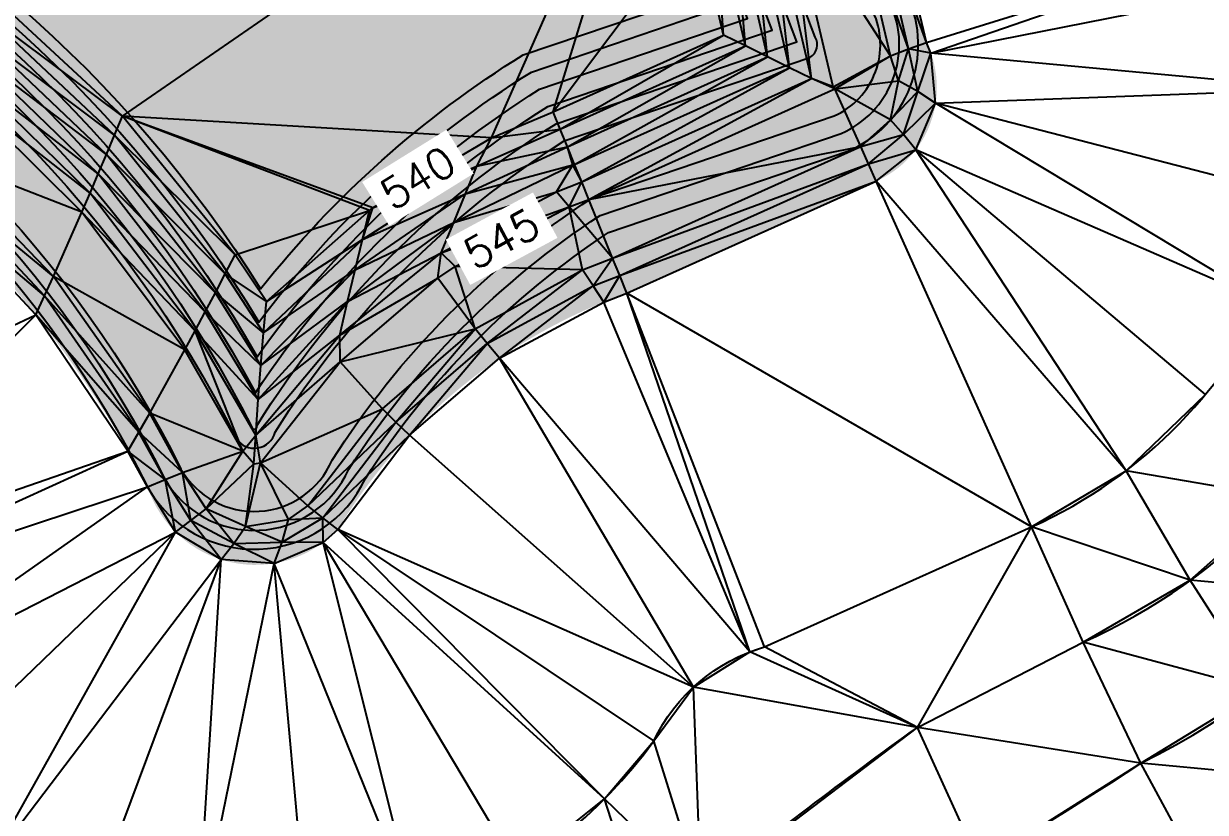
# Model space of a CAD drawing. Header units: inches. Extents: x 2461366 to 2469791, y 7062737 to 7065282.
# Drawn here: x 2467123.5 to 2467310.7, y 7064104 to 7064228.8 of the extents above; entities that cross this region are included whole.
import ezdxf

# ---------------------------------------------------------------- set-up
doc = ezdxf.new("R2010")
doc.units = ezdxf.units.IN
doc.header["$LTSCALE"] = 60
doc.header["$MEASUREMENT"] = 0
doc.linetypes.add('DASHED2', pattern=[0.375, 0.25, -0.125])
for name, color, linetype in [('CONT MJR LABEL', 4, 'Continuous'), ('CONTOURS', 35, 'Continuous'), ('POND HATCH', 9, 'Continuous'), ('Proposed Ground-C-TINN', 7, 'Continuous')]:
    doc.layers.add(name, color=color, linetype=linetype)
doc.styles.add('L80', font='simplex', dxfattribs={"height": 4.8})

msp = doc.modelspace()

# ---------------------------------------------------------------- hatches: boundary and pattern name
at = {"layer": 'POND HATCH'}
h = msp.add_hatch(color=256, dxfattribs=at)
edge = h.paths.add_edge_path()
edge.add_arc((2466951.704652096, 7064352.348083899), 108.8941513910334, 233.910939178237, 275.8981575945486)
edge.add_arc((2466992.734474932, 7064077.055998341), 169.6197691502289, 27.54362006692719, 100.13230038609493, ccw=False)
edge.add_arc((2467160.221110899, 7064161.137796279), 17.99999999930345, 198.2789469766217, 316.5411416054311)
edge.add_arc((2467248.704817484, 7064103.136764457), 88.14234450404052, 109.66796960693549, 148.8304593426058, ccw=False)
edge.add_line((2467219.03884643, 7064186.136782867), (2467258.552265754, 7064203.8748076))
edge.add_arc((2467251.90139456, 7064218.690361548), 16.239911527876, 294.1758558480993, 386.0939933818685)
edge.add_line((2467266.486031863, 7064225.833405799), (2467260.307804543, 7064252.164401535))
edge.add_arc((2467435.111130039, 7064293.179739211), 179.5507185430787, 173.6431330329065, 193.2048427520202, ccw=False)
edge.add_line((2467256.664369597, 7064313.05973461), (2467262.319585933, 7064388.504931359))
edge.add_arc((2467182.248844631, 7064394.506868972), 80.29537264220713, 355.7132432078586, 406.8752566873512)
edge.add_line((2467237.137880705, 7064453.111822573), (2467210.795611493, 7064478.150497491))
edge.add_arc((2467136.053347458, 7064399.516909761), 108.4880046465747, 46.45334876126778, 108.4108007307186)
edge.add_line((2467101.78980852, 7064502.452117789), (2467083.313007958, 7064495.553893625))
edge.add_arc((2467016.69916772, 7064673.978167983), 190.4537355672196, 271.65977542954374, 290.47287452024227, ccw=False)
edge.add_arc((2467015.03261116, 7064451.781649478), 32.62327969920508, 77.28046827356982, 154.347860406748)
edge.add_arc((2467111.931785121, 7064394.370188531), 145.1572569557019, 150.4748591730118, 155.1278495528672)
edge.add_arc((2467048.454246696, 7064421.337013129), 76.25793560071777, 153.4500776015471, 169.2835328273531)
edge.add_arc((2466785.231437834, 7064485.078412886), 194.7081844766735, 305.51738210872304, 345.25358194984824, ccw=False)
edge.add_line((2466898.347140336, 7064326.597767538), (2466887.561414507, 7064264.350463029))

# ---------------------------------------------------------------- linework, layer by layer
at = {"layer": 'CONTOURS'}
for points, elevation in [([(2467309.491144424, 7064095.072614715, 0.3598896584265924), (2467378.330067172, 7064277.733455062, -0.0874752377178473), (2467380.336714537, 7064316.832546004), (2467384.889152545, 7064378.928723253, 0.2481924683657004), (2467310.661267815, 7064526.734850442, 0.2246932973420648), (2467077.094224251, 7064574.554033802), (2467056.031424203, 7064568.627248466, -0.07045670425945198), (2467025.232628555, 7064561.848677264, -0.002299927826522199), (2467001.893551339, 7064562.377808771, 6.333920757019537), (2467001.948641813, 7064562.358293799, 0.2165961043057936), (2466882.03176148, 7064521.35838188, 0.1297625290739781), (2466862.055812396, 7064473.697971137, 0.1781267309766766), (2466875.897762748, 7064412.633030728, -0.176413985019233), (2466885.226973597, 7064380.903028921), (2466880.625437968, 7064321.935502558)], 552), ([(2466875.252238096, 7064272.917773321, 0.1306503217938973), (2466870.613377485, 7064253.228056394, 0.00573206920734131), (2466870.714182982, 7064249.630410987, 0.2222584955463413), (2466890.1573513, 7064211.997110064), (2466915.929565588, 7064192.138811378, 0.1703609493308923), (2466976.009930294, 7064182.715049881, -0.03860661040240859), (2466992.231723652, 7064184.228940547, -0.329974862210863), (2467068.110730982, 7064130.729270106, 0.2210523792262465), (2467140.614169279, 7064055.958395462, 0.2009197958417416), (2467223.779451312, 7064067.118850117, 0.0257907371980534), (2467300.442407611, 7064111.728230053, 0.4072711613602569), (2467357.663764415, 7064275.007717343, -0.09133254410504255), (2467356.295370388, 7064304.394337274), (2467362.039829661, 7064381.030107572, 0.2586501343522296), (2467304.635515926, 7064519.183391529, 0.2329120788418905), (2467077.832707893, 7064570.362129084), (2467058.130007569, 7064563.006221171, -0.07106286248083564), (2467025.402955869, 7064555.844635311, -0.002327327429973171), (2467001.729966924, 7064556.380039173), (2467001.430294609, 7064556.380726052)], 551), ([(2467230.793183378, 7064091.419606763, -0.01335187577568887), (2467265.078668129, 7064117.419136515), (2467291.315356528, 7064130.891385627, 0.3887172402461734), (2467342.819146396, 7064250.251143732), (2467338.192572441, 7064270.439054182, -0.08920777218647966), (2467336.351321643, 7064305.889302031), (2467341.174018219, 7064370.22800642), (2467342.095780916, 7064382.525072329, 0.2265488585051348), (2467292.034583152, 7064511.304549205), (2467292.034583152, 7064511.304549205, 0.2637905888046614), (2467079.686547972, 7064564.649728065), (2467060.228590935, 7064557.385193875, -0.07162399217020726), (2467025.566630696, 7064549.840742534, -0.00235394560958338), (2467001.566382509, 7064550.382269576, 0.2819781512627413), (2466908.201390141, 7064490.225922047, 0.002198408772872625), (2466907.648771988, 7064489.139577956), (2466907.92388695, 7064489.683357442, 0.1593025380436187), (2466894.658090457, 7064404.577286839, -0.08994173118272869), (2466895.886132791, 7064387.971273609), (2466888.890780634, 7064324.158672905)], 550), ([(2466882.890526614, 7064266.944093606, 0.4165335756129925), (2466974.302692602, 7064201.776245907, -0.02972984815067814), (2466991.814382768, 7064203.224370722, -0.3299565058540575), (2467086.156929405, 7064136.673597547, 0.6110788311030375), (2467223.317892638, 7064115.281541154, -0.2136537189737148), (2467240.85636133, 7064130.16255381), (2467283.124583835, 7064149.13724112, 0.3887172402461734), (2467323.925165636, 7064243.692371663), (2467318.721380466, 7064265.870391021, -0.0876144689294229), (2467316.407272897, 7064307.384266788), (2467322.15173217, 7064384.020037086, 0.2265488585051348), (2467278.336653298, 7064496.73174173), (2467252.132309099, 7064521.639317099, 0.2790398883712965), (2467081.704671542, 7064558.998661494), (2467062.3271743, 7064551.76416658, -0.0726856984687924), (2467025.444311913, 7064543.817883807, 0.3120917350455665), (2466932.595393827, 7064494.009331638, 0.01725092145264072), (2466926.152762842, 7064481.408427039, 0.144369062035239), (2466913.127312949, 7064405.443925344, -0.1342206809358171), (2466912.119661382, 7064382.073448137), (2466893.36907107, 7064325.818370086)], 549), ([(2466976.308675404, 7064435.186127807, -0.3326153043639395), (2466898.347136475, 7064326.597745254), (2466889.295841388, 7064323.241443882, -0.1324311432814556), (2466863.375632139, 7064320.856273721), (2466844.865680892, 7064324.06353336), (2466838.0365518, 7064284.650807044), (2466856.625690617, 7064281.429826394, -0.1316524974360627), (2466880.114982292, 7064270.561240599), (2466887.561414507, 7064264.350463029, 0.2492179343029035), (2466966.755773976, 7064249.0295897, -0.3214710946961613), (2467143.129376709, 7064155.492211956, 0.6112693854609319), (2467177.65117653, 7064156.838292312, -0.1049048183577155), (2467216.164213092, 7064195.737834917), (2467254.042338538, 7064208.605021616, 0.4198534701267725), (2467263.587083677, 7064233.021533686), (2467257.042573431, 7064250.334697463, -0.1109757671065007), (2467242.448445762, 7064323.251849035), (2467246.723428643, 7064370.690896641, 0.170767567799263), (2467234.150973113, 7064451.318571669)], 548), ([(2466979.309009704, 7064435.197825799, -0.3323217054218792), (2466899.321444363, 7064323.759419003), (2466890.338869261, 7064320.428599617, -0.1324311432821229), (2466862.863447458, 7064317.900319248), (2466844.353496211, 7064321.107578887), (2466838.548736481, 7064287.606761518), (2466857.1378753, 7064284.385780867, -0.1316524974382816), (2466882.036524474, 7064272.865079925), (2466889.464845223, 7064266.669408421, 0.2499176887045681), (2466966.107705346, 7064251.969070081, -0.3217363437012026), (2467145.780191255, 7064156.899182242, 0.6138342041960908), (2467175.011319476, 7064158.279311293, -0.106030039322984), (2467214.838813462, 7064198.455966207), (2467252.96506874, 7064211.407442527, 0.4194491945024355), (2467260.814662038, 7064231.871400739), (2467254.266572346, 7064249.194033753, -0.1109960747706476), (2467239.451655003, 7064323.422361257), (2467243.748239827, 7064371.101123408, 0.1702906198628067), (2467231.679074551, 7064449.579558191)], 547), ([(2466982.309361324, 7064435.207625999, -0.3320364066203495), (2466900.296646597, 7064320.921424383), (2466891.381897134, 7064317.615755353, -0.1324311432831201), (2466862.351262776, 7064314.944364773), (2466849.753220477, 7064317.127255049), (2466844.972830111, 7064289.538346627), (2466857.650059983, 7064287.341735341, -0.1316524974364367), (2466883.958066656, 7064275.168919252), (2466891.3679453, 7064268.988629586, 0.2506497684007845), (2466965.453129682, 7064254.907306901, -0.3219898923117219), (2467148.427233082, 7064158.31364774, 0.6171859771132797), (2467172.359369075, 7064159.700774353, -0.1071563052311833), (2467213.517463602, 7064201.175473202), (2467251.876158354, 7064214.205909134, 0.4189054663864102), (2467258.045738964, 7064230.712012518), (2467251.490309678, 7064248.054062049, -0.1110158593281792), (2467236.454941335, 7064323.593728946), (2467240.773211259, 7064371.513128427, 0.1697953710332223), (2467229.204035243, 7064447.844021217)], 546), ([(2466992.310670295, 7064435.225292302, -0.3311359959318689), (2466903.553358298, 7064311.46368111), (2466894.858656711, 7064308.239607805, -0.1324311432834842), (2466860.643980505, 7064305.091183193), (2466857.899119784, 7064305.566791199), (2466856.533293964, 7064297.684245931), (2466859.357342258, 7064297.19491692, -0.1316524974363469), (2466890.363207263, 7064282.848383674), (2466897.708968522, 7064276.721571809, 0.2533679656187196), (2466963.22149648, 7064264.691928725, -0.3226734455268681), (2467157.196498227, 7064163.136226263, 0.6511883793179566), (2467163.34752342, 7064164.160828867, -0.1111901484070328), (2467209.140550944, 7064210.249867771), (2467248.050699705, 7064223.467632446, 0.4120866698779753), (2467248.874768501, 7064226.691903873), (2467242.234295295, 7064244.258932703, -0.1110783039413728), (2467226.466427861, 7064324.170859064), (2467230.857689766, 7064372.9002431, 0.1679960490061263), (2467220.929570692, 7064442.085832858)], 545), ([(2466844.842941571, 7064282.461064804, 0.008824729838286305), (2466843.430264167, 7064273.421290926, 0.05910140299201692), (2466844.425565422, 7064229.841757115, 0.1957918173413159), (2466863.41217458, 7064197.257188405), (2466916.714802619, 7064156.185843259, 0.1316455741921846), (2466942.516455324, 7064145.437113756, 0.07710622176316881), (2466982.418695712, 7064146.273877408, -0.03861571017802141), (2466992.964414739, 7064147.235757465, -0.3347255788026516), (2467033.155492239, 7064118.57395581, 0.2847079065115691), (2467192.421111566, 7064004.132284516, 0.03906440014781577), (2467221.465774746, 7064004.415594815, -0.3768680235355833), (2467221.465777422, 7064004.415581303), (2467230.154181492, 7063989.720818311)], 558), ([(2466848.783460604, 7064281.773816848, 0.008742024687684329), (2466847.404157062, 7064272.957163064, 0.05898477678933937), (2466848.385925319, 7064230.40349503, 0.1957918173426889), (2466865.853605745, 7064200.425691817), (2466919.156233783, 7064159.354346671, 0.1316455741923943), (2466943.046652955, 7064149.401819353, 0.07713243534118434), (2466981.735705578, 7064150.215159296, -0.03857598679696084), (2466992.884086207, 7064151.23502624, -0.33345188107817), (2467036.915915442, 7064119.948330224, 0.2844550600341164), (2467192.694239303, 7064008.122948776, 0.04818413680206735), (2467227.709905317, 7064009.102196162, -0.3567386961520645), (2467232.86096162, 7064005.810227979), (2467237.657962317, 7063996.742605166, 0.1801557824828346), (2467327.109190973, 7064061.355097485, -0.1162805509133685), (2467359.395016997, 7064094.111606293, 0.09423329465588062), (2467396.252899784, 7064127.875963367, -0.01792403590827691), (2467417.147219034, 7064154.661942049, 0.06868514576067926), (2467430.595510756, 7064180.781579661, -0.4118676350954185), (2467442.657985423, 7064187.389409282, 0.2001421118426125), (2467459.345550272, 7064189.23832333), (2467483.157799878, 7064206.574839922)], 557), ([(2466856.665576167, 7064280.405498592, 0.008574071877662487), (2466855.352146611, 7064272.029733428, 0.05873657377778305), (2466856.306645114, 7064231.526970859, 0.1957918173386373), (2466870.736468073, 7064206.76269864), (2466920.754892049, 7064168.221935654, 0.1331950885957967), (2466944.947307072, 7064158.229958482, 0.07566179082245279), (2466980.196929077, 7064159.082686483, -0.03851137780479354), (2466992.704705177, 7064160.233374016, -0.3311014014577578), (2467045.364664174, 7064123.071478971, 0.3129264817240101), (2467211.762119153, 7064016.824704808, 0.04741834068270966), (2467244.244371573, 7064021.172335502, -0.2815571251608492), (2467274.291130456, 7064012.011660918), (2467274.291135255, 7064012.011652551, 0.115832536869051), (2467327.109190973, 7064061.355097485, -0.1162805509133685), (2467359.395016997, 7064094.111606293, 0.09423329465588062), (2467396.252899784, 7064127.875963367, -0.01792403590827691), (2467417.147219034, 7064154.661942049, 0.02944342086501693), (2467423.795598406, 7064165.414781743, 0.02944342086501693)], 555), ([(2467379.925022653, 7064109.726982187, -0.04831147098816689), (2467359.395016997, 7064094.111606293, 0.09589415636821452), (2467331.583679555, 7064068.082043906), (2467331.583657695, 7064068.082059753, 0.3098599210646428), (2467313.024233882, 7064071.579969916), (2467250.289184423, 7064043.417490484, -0.4205602938576968), (2467056.707387879, 7064126.992309723, 0.3300319464875353), (2466992.467503963, 7064172.231160927, 0.03855176496510035), (2466978.107640089, 7064170.899615462, -0.09869697534806571), (2466937.515467495, 7064171.53188609, -0.1115038356940967), (2466917.534565212, 7064180.802703621), (2466875.619330404, 7064213.099705462, -0.195791817350894), (2466864.227364908, 7064232.650446689, -0.0310276764166851), (2466862.615240683, 7064253.049674309, -0.1309688740981466), (2466868.249438968, 7064276.786958956, -0.1309688740981466)], 553), ([(2466871.826596563, 7064274.992998066, 0.1317632024318789), (2466866.614313844, 7064253.138486686, 0.03106108867839447), (2466868.187724805, 7064233.212184603, 0.1957918173522692), (2466878.060761568, 7064216.268208874), (2466915.326280923, 7064187.553958489, 0.09257273187203643), (2466931.677238766, 7064179.209254837, 0.1177400702629739), (2466977.059830756, 7064176.807518242, -0.03857782099363797), (2466992.349474507, 7064178.230051451, -0.3299994475267127), (2467062.408888817, 7064128.861311835, 0.4391733359138419), (2467232.726256918, 7064052.907010795, 0.09571164176052199)], 552)]:
    msp.add_lwpolyline(points, format="xyb", dxfattribs=dict(at, elevation=elevation))
for points, elevation in [([(2466899.610392745, 7064279.042190737, 0.2542833607647966), (2466962.536112971, 7064267.624277853, -0.3226746877107284), (2467159.761162141, 7064164.714350852, 0.7983157034139814), (2467160.4289788, 7064165.151187496, -0.1129959558470802), (2467207.835295632, 7064212.974842078), (2467245.957504526, 7064225.924943841), (2467239.456972833, 7064243.121764629, -0.1110960610687879), (2467223.470026516, 7064324.345692572), (2467227.883433111, 7064373.320813967, 0.167406030279669), (2467218.439380624, 7064440.367066325), (2467197.835241208, 7064463.173876271, 0.1913485965093937), (2467114.782493698, 7064478.448205149), (2467093.711137234, 7064471.910011451, -0.1480068531861923), (2467020.585781518, 7064464.542282067, 0.1975397548881781), (2467001.346629537, 7064455.087375943, 0.01576812934686877), (2466997.739751402, 7064447.996981438, 0.08533677109422329), (2466995.311108765, 7064435.225576131, -0.3308783526461554), (2466904.532068475, 7064308.626987268), (2466895.901684585, 7064305.426763541, -0.1316413806303166), (2466860.342946359, 7064302.098979759), (2466860.001410948, 7064300.127887761, -0.1311590794066341), (2466892.284749445, 7064285.152223)], 544), ([(2466901.511360855, 7064281.363190091, 0.2552544594648605), (2466961.842850684, 7064270.555121267, -0.31614221765781), (2467160.20974729, 7064170.367942084, -0.1064907802900579), (2467206.533454563, 7064215.700976203), (2467242.053912397, 7064227.76726399), (2467236.679421388, 7064241.985202318, -0.1111133991700625), (2467220.473692652, 7064324.521274904), (2467224.909375209, 7064373.743590365, 0.1667897836742854), (2467215.945283527, 7064438.652624501), (2467195.890440231, 7064460.851416224, 0.1900223043752675), (2467115.52052495, 7064475.536107583), (2467094.733346061, 7064469.086090839, -0.1469308324592668), (2467020.407527813, 7064461.520819508, 0.190266939391034), (2467003.812299011, 7064453.343798429, 0.01482440897109882), (2467000.507609922, 7064446.833157584, 0.08412442467966848), (2466998.311571271, 7064435.223226241, -0.3306252247296306), (2466905.51151366, 7064305.790565973), (2466896.944712458, 7064302.613919277, -0.07258590442547111), (2466876.607139803, 7064298.275427549, -0.07210512527667469), (2466894.206291627, 7064287.456062327)], 543), ([(2466903.411840346, 7064283.684596985, 0.2562880901100846), (2466961.141341046, 7064273.48438853, -0.3096510302742572), (2467160.485934182, 7064176.086532289, -0.0991344783144801), (2467205.234926992, 7064218.428235922), (2467238.150320268, 7064229.609584139), (2467233.901646322, 7064240.849231585, -0.1111303344727446), (2467217.477424688, 7064324.697588522), (2467221.935525011, 7064374.168671644, 0.1661453041177661), (2467213.447100691, 7064436.942705198), (2467193.949530294, 7064458.524649167, 0.1886417156857028), (2467116.2565023, 7064472.623372716), (2467095.754022232, 7064466.261694663, -0.1458436051483891), (2467020.258666491, 7064458.495021668, 0.1815862937266446), (2467006.270540841, 7064451.584416277, 0.01378921299398608), (2467003.277248062, 7064445.672800312, 0.08274008852490501), (2467001.312060035, 7064435.217999234, -0.3303758743623222), (2466906.491669216, 7064302.95440809), (2466897.987740331, 7064299.801075012, -0.03974048611549903), (2466886.533769708, 7064296.561287644, -0.0392614639412863), (2466896.127833809, 7064289.759901654)], 542), ([(2466905.311794658, 7064286.00644191, 0.2573922981434063), (2466960.4311661, 7064276.411999764, -0.303680238227828), (2467160.767146394, 7064181.564540563, -0.09237490286705757), (2467203.939617031, 7064221.156588662), (2467234.246728139, 7064231.451904288), (2467231.123652791, 7064239.713838791, -0.1111468823370036), (2467214.481221105, 7064324.874616561), (2467218.961892164, 7064374.596164842, 0.1654703649975808), (2467210.944639354, 7064435.237521785), (2467192.012677481, 7064456.193391263, 0.1872030060755275), (2467116.990339593, 7064469.709973814), (2467096.773217483, 7064463.436838975, -0.1447363420230326), (2467020.144307146, 7064455.464134899, 0.1709654819449143), (2467008.719412923, 7064449.805097053, 0.01264423357056088), (2467006.048997371, 7064444.516555455, 0.08113984935685126), (2467004.312577821, 7064435.209592265, -0.3301295065159459), (2466907.472511852, 7064300.118504982), (2466899.030768204, 7064296.988230748, -0.01730479310776587), (2466893.908114161, 7064295.287878823, -0.01682637791459145), (2466898.049375991, 7064292.063740981)], 541), ([(2466907.211182429, 7064288.328759363, 0.2585766422564434), (2466959.711849783, 7064279.337863988, -0.298154906323057), (2467161.052590435, 7064186.839954548, -0.08612385925153605), (2467202.647433333, 7064223.886003393), (2467230.34313601, 7064233.294224438), (2467228.345445754, 7064238.579010813, -0.1111630573116887), (2467211.485080439, 7064325.052342797), (2467215.988487084, 7064375.026185548, 0.1647624856493686), (2467208.437691104, 7064433.537304956), (2467190.080060036, 7064453.857445212, 0.1857019621737143), (2467117.721944482, 7064466.795882223), (2467097.790980702, 7064460.611538944, -0.1435970335009103), (2467020.071686121, 7064452.427091862, 0.1575402147897198), (2467011.156098883, 7064447.999848039, 0.01136427275872414), (2467008.823286772, 7064443.365258525, 0.07926259595607839), (2467007.313128129, 7064435.197621745, -0.3298852338472311), (2466908.454019523, 7064297.282848475), (2466900.162093909, 7064294.208128111)], 540)]:
    msp.add_lwpolyline(points, format="xyb", close=True, dxfattribs=dict(at, elevation=elevation))
at = {"layer": 'CONTOURS', "linetype": 'DASHED2', "ltscale": 0.5, "elevation": 556}
msp.add_lwpolyline([(2466852.724723575, 7064281.090834242, 0.008660719662112421), (2466851.378116568, 7064272.49330526, 0.05886327197790418), (2466852.346285216, 7064230.965232944, 0.1957918173443232), (2466868.295036909, 7064203.594195228), (2466920.7364195, 7064163.186466693, 0.1353769416851799), (2466945.354258863, 7064153.142085551, 0.07347236362214672), (2466981.052147734, 7064154.15634224, -0.0385436057056871), (2466992.804160263, 7064155.23429295, -0.3323313917137967), (2467040.67287173, 7064121.331456478, 0.2842051699168156), (2467192.96736704, 7064012.113613036, 0.07348391388559425)], format="xyb", dxfattribs=at)
at = {"layer": 'CONTOURS'}
msp.add_arc((2467199.317042136, 7064184.265243415, 554), 159.6683780536318, 201.7410134134177, 290.6693053268885, dxfattribs=at)
at = {"layer": 'Proposed Ground-C-TINN'}
for p, q in [((2467139.171476947, 7064214.185485377, 540), (2467225.462637094, 7064273.708876759, 540)), ((2467197.587601651, 7064210.756133065, 540), (2467225.462637094, 7064273.708876759, 540)), ((2467207.37244761, 7064214.879922882, 540), (2467225.462637094, 7064273.708876759, 540)), ((2467263.646766482, 7064224.801130379, 547), (2467257.387125746, 7064251.47910206, 547)), ((2467266.486031863, 7064225.833405799, 548), (2467257.387125746, 7064251.47910206, 547)), ((2467266.486031863, 7064225.833405799, 548), (2467260.307804543, 7064252.164401535, 548)), ((2467260.817548872, 7064223.726032347, 546), (2467254.466446951, 7064250.793802585, 546)), ((2467263.646766482, 7064224.801130379, 547), (2467254.466446951, 7064250.793802585, 546)), ((2467248.314024996, 7064220.10539198, 544), (2467241.810172167, 7064247.82417153, 544)), ((2467244.828137697, 7064221.828955422, 543), (2467241.810172167, 7064247.82417153, 544)), ((2467251.69775687, 7064218.817204887, 545), (2467244.730850963, 7064248.509471004, 545)), ((2467248.314024996, 7064220.10539198, 544), (2467244.730850963, 7064248.509471004, 545)), ((2467260.817548872, 7064223.726032347, 546), (2467244.730850963, 7064248.509471004, 545)), ((2467237.856363099, 7064225.276082306, 541), (2467233.048135778, 7064245.768273109, 541)), ((2467234.3704758, 7064226.999645748, 540), (2467233.048135778, 7064245.768273109, 541)), ((2467241.342250397, 7064223.552518864, 542), (2467235.968814574, 7064246.453572582, 542)), ((2467237.856363099, 7064225.276082306, 541), (2467235.968814574, 7064246.453572582, 542)), ((2467244.828137697, 7064221.828955422, 543), (2467238.88949337, 7064247.138872056, 543)), ((2467241.342250397, 7064223.552518864, 542), (2467238.88949337, 7064247.138872056, 543)), ((2467207.37244761, 7064214.879922882, 540), (2467230.127456982, 7064245.082973635, 540)), ((2467234.3704758, 7064226.999645748, 540), (2467230.127456982, 7064245.082973635, 540)), ((2467266.486031863, 7064225.833405799, 548), (2467323.925165636, 7064243.692371663, 549)), ((2467267.190530843, 7064224.165490603, 548), (2467323.925165636, 7064243.692371663, 549)), ((2467267.190530843, 7064224.165490603, 548), (2467326.198614405, 7064235.791450204, 549)), ((2467139.171476947, 7064214.185485377, 540), (2467118.410686574, 7064233.433047812, 540)), ((2467139.171476947, 7064214.185485377, 540), (2467117.423984081, 7064230.372988487, 541)), ((2467137.907194735, 7064211.139757925, 541), (2467117.423984081, 7064230.372988487, 541)), ((2467137.907194735, 7064211.139757925, 541), (2467116.427853421, 7064227.311789118, 542)), ((2467136.630304995, 7064208.093567895, 542), (2467116.427853421, 7064227.311789118, 542)), ((2467207.37244761, 7064214.879922882, 540), (2467234.3704758, 7064226.999645748, 540)), ((2467208.507837977, 7064212.10119455, 541), (2467234.3704758, 7064226.999645748, 540)), ((2467208.507837977, 7064212.10119455, 541), (2467237.856363099, 7064225.276082306, 541)), ((2467209.642014906, 7064209.321921493, 542), (2467237.856363099, 7064225.276082306, 541)), ((2467237.856363099, 7064225.276082306, 541), (2467234.3704758, 7064226.999645748, 540)), ((2467241.342250397, 7064223.552518864, 542), (2467237.856363099, 7064225.276082306, 541)), ((2467263.646766482, 7064224.801130379, 547), (2467266.486031863, 7064225.833405799, 548)), ((2467267.190530843, 7064224.165490603, 548), (2467266.486031863, 7064225.833405799, 548)), ((2467136.630304995, 7064208.093567895, 542), (2467115.421887034, 7064224.24952687, 543)), ((2467135.340319072, 7064205.047049381, 543), (2467115.421887034, 7064224.24952687, 543)), ((2467209.642014906, 7064209.321921493, 542), (2467241.342250397, 7064223.552518864, 542)), ((2467210.774929745, 7064206.542081868, 543), (2467241.342250397, 7064223.552518864, 542)), ((2467244.828137697, 7064221.828955422, 543), (2467241.342250397, 7064223.552518864, 542)), ((2467251.69775687, 7064218.817204887, 545), (2467260.817548872, 7064223.726032347, 546)), ((2467251.9996476, 7064218.471491995, 545), (2467260.817548872, 7064223.726032347, 546)), ((2467260.817548872, 7064223.726032347, 546), (2467263.646766482, 7064224.801130379, 547)), ((2467262.083506206, 7064219.776819341, 546), (2467260.817548872, 7064223.726032347, 546)), ((2467262.083506206, 7064219.776819341, 546), (2467263.646766482, 7064224.801130379, 547)), ((2467265.127266826, 7064218.080804265, 547), (2467263.646766482, 7064224.801130379, 547)), ((2467267.190530843, 7064224.165490603, 548), (2467263.646766482, 7064224.801130379, 547)), ((2467265.127266826, 7064218.080804265, 547), (2467267.190530843, 7064224.165490603, 548)), ((2467267.949866254, 7064216.204142989, 548), (2467267.190530843, 7064224.165490603, 548)), ((2467328.140974627, 7064218.465548124, 549), (2467267.190530843, 7064224.165490603, 548)), ((2467210.774929745, 7064206.542081868, 543), (2467244.828137697, 7064221.828955422, 543)), ((2467211.906530498, 7064203.761652336, 544), (2467244.828137697, 7064221.828955422, 543)), ((2467248.314024996, 7064220.10539198, 544), (2467244.828137697, 7064221.828955422, 543)), ((2467134.036738428, 7064202.000336528, 544), (2467114.405671859, 7064221.186276744, 544)), ((2467135.340319072, 7064205.047049381, 543), (2467114.405671859, 7064221.186276744, 544)), ((2467211.906530498, 7064203.761652336, 544), (2467248.314024996, 7064220.10539198, 544)), ((2467213.036761499, 7064200.980607906, 545), (2467248.314024996, 7064220.10539198, 544)), ((2467251.9996476, 7064218.471491995, 545), (2467248.314024996, 7064220.10539198, 544)), ((2467251.69775687, 7064218.817204887, 545), (2467248.314024996, 7064220.10539198, 544)), ((2467251.9996476, 7064218.471491995, 545), (2467262.083506206, 7064219.776819341, 546)), ((2467260.781297741, 7064213.591037319, 546), (2467262.083506206, 7064219.776819341, 546)), ((2467265.127266826, 7064218.080804265, 547), (2467262.083506206, 7064219.776819341, 546)), ((2467134.036738428, 7064202.000336528, 544), (2467113.378787618, 7064218.122112329, 545)), ((2467132.719052764, 7064198.953564635, 545), (2467113.378787618, 7064218.122112329, 545)), ((2467213.036761499, 7064200.980607906, 545), (2467251.9996476, 7064218.471491995, 545)), ((2467251.9996476, 7064218.471491995, 545), (2467251.69775687, 7064218.817204887, 545)), ((2467256.095033946, 7064209.348564249, 546), (2467251.9996476, 7064218.471491995, 545)), ((2467260.781297741, 7064213.591037319, 546), (2467251.9996476, 7064218.471491995, 545)), ((2467260.781297741, 7064213.591037319, 546), (2467265.127266826, 7064218.080804265, 547)), ((2467262.847779088, 7064211.242413975, 547), (2467265.127266826, 7064218.080804265, 547)), ((2467267.949866254, 7064216.204142989, 548), (2467265.127266826, 7064218.080804265, 547)), ((2467267.949866254, 7064216.204142989, 548), (2467328.140974627, 7064218.465548124, 549)), ((2467262.847779088, 7064211.242413975, 547), (2467267.949866254, 7064216.204142989, 548)), ((2467264.817205401, 7064208.845740846, 548), (2467267.949866254, 7064216.204142989, 548)), ((2467320.172011763, 7064184.754437565, 549), (2467267.949866254, 7064216.204142989, 548)), ((2467326.096468672, 7064201.151402419, 549), (2467267.949866254, 7064216.204142989, 548)), ((2467137.907194735, 7064211.139757925, 541), (2467139.171476947, 7064214.185485377, 540)), ((2467197.587601651, 7064210.756133065, 540), (2467139.171476947, 7064214.185485377, 540)), ((2467178.300293077, 7064199.251805928, 540), (2467139.171476947, 7064214.185485377, 540)), ((2467178.828142095, 7064199.6362385, 540), (2467139.171476947, 7064214.185485377, 540)), ((2467157.016213297, 7064192.207212897, 540), (2467139.171476947, 7064214.185485377, 540)), ((2467197.587601651, 7064210.756133065, 540), (2467207.37244761, 7064214.879922882, 540)), ((2467208.507837977, 7064212.10119455, 541), (2467207.37244761, 7064214.879922882, 540)), ((2467195.288299674, 7064206.266390715, 541), (2467208.507837977, 7064212.10119455, 541)), ((2467197.587601651, 7064210.756133065, 540), (2467208.507837977, 7064212.10119455, 541)), ((2467209.642014906, 7064209.321921493, 542), (2467208.507837977, 7064212.10119455, 541)), ((2467256.095033946, 7064209.348564249, 546), (2467260.781297741, 7064213.591037319, 546)), ((2467262.847779088, 7064211.242413975, 547), (2467260.781297741, 7064213.591037319, 546)), ((2467136.630304995, 7064208.093567895, 542), (2467137.907194735, 7064211.139757925, 541)), ((2467157.016213297, 7064192.207212897, 540), (2467137.907194735, 7064211.139757925, 541)), ((2467155.455697616, 7064189.195986068, 541), (2467137.907194735, 7064211.139757925, 541)), ((2467178.828142095, 7064199.6362385, 540), (2467197.587601651, 7064210.756133065, 540)), ((2467195.288299674, 7064206.266390715, 541), (2467197.587601651, 7064210.756133065, 540)), ((2467256.095033946, 7064209.348564249, 546), (2467262.847779088, 7064211.242413975, 547)), ((2467257.323649851, 7064206.611685924, 547), (2467262.847779088, 7064211.242413975, 547)), ((2467264.817205401, 7064208.845740846, 548), (2467262.847779088, 7064211.242413975, 547)), ((2467193.502624637, 7064201.898639819, 542), (2467209.642014906, 7064209.321921493, 542)), ((2467195.288299674, 7064206.266390715, 541), (2467209.642014906, 7064209.321921493, 542)), ((2467210.510315747, 7064206.444634873, 543), (2467209.642014906, 7064209.321921493, 542)), ((2467210.774929745, 7064206.542081868, 543), (2467209.642014906, 7064209.321921493, 542)), ((2467213.036761499, 7064200.980607906, 545), (2467256.095033946, 7064209.348564249, 546)), ((2467216.793504427, 7064191.705659266, 546), (2467256.095033946, 7064209.348564249, 546)), ((2467257.323649851, 7064206.611685924, 547), (2467256.095033946, 7064209.348564249, 546)), ((2467257.323649851, 7064206.611685924, 547), (2467264.817205401, 7064208.845740846, 548)), ((2467258.552265754, 7064203.8748076, 548), (2467264.817205401, 7064208.845740846, 548)), ((2467310.677416949, 7064170.13211506, 549), (2467264.817205401, 7064208.845740846, 548)), ((2467298.109193772, 7064158.049093407, 549), (2467264.817205401, 7064208.845740846, 548)), ((2467320.172011763, 7064184.754437565, 549), (2467264.817205401, 7064208.845740846, 548)), ((2467128.218051651, 7064188.799023877, 546), (2467109.873193726, 7064207.9025645, 546)), ((2467132.719052764, 7064198.953564635, 545), (2467109.873193726, 7064207.9025645, 546)), ((2467135.340319072, 7064205.047049381, 543), (2467136.630304995, 7064208.093567895, 542)), ((2467155.455697616, 7064189.195986068, 541), (2467136.630304995, 7064208.093567895, 542)), ((2467153.879079491, 7064186.185604616, 542), (2467136.630304995, 7064208.093567895, 542)), ((2467210.510315747, 7064206.444634873, 543), (2467210.774929745, 7064206.542081868, 543)), ((2467211.906530498, 7064203.761652336, 544), (2467210.774929745, 7064206.542081868, 543)), ((2467216.793504427, 7064191.705659266, 546), (2467257.323649851, 7064206.611685924, 547)), ((2467217.917048721, 7064188.921613097, 547), (2467257.323649851, 7064206.611685924, 547)), ((2467258.552265754, 7064203.8748076, 548), (2467257.323649851, 7064206.611685924, 547)), ((2467126.832978175, 7064185.753634605, 547), (2467108.794970807, 7064204.835284607, 547)), ((2467128.218051651, 7064188.799023877, 546), (2467108.794970807, 7064204.835284607, 547)), ((2467134.036738428, 7064202.000336528, 544), (2467135.340319072, 7064205.047049381, 543)), ((2467153.879079491, 7064186.185604616, 542), (2467135.340319072, 7064205.047049381, 543)), ((2467152.28578456, 7064183.17628634, 543), (2467135.340319072, 7064205.047049381, 543)), ((2467177.170129066, 7064194.634483226, 541), (2467195.288299674, 7064206.266390715, 541)), ((2467178.828142095, 7064199.6362385, 540), (2467195.288299674, 7064206.266390715, 541)), ((2467191.626611918, 7064197.33556754, 543), (2467210.510315747, 7064206.444634873, 543)), ((2467193.502624637, 7064201.898639819, 542), (2467210.510315747, 7064206.444634873, 543)), ((2467193.502624637, 7064201.898639819, 542), (2467195.288299674, 7064206.266390715, 541)), ((2467207.911643812, 7064202.209459825, 544), (2467210.510315747, 7064206.444634873, 543)), ((2467211.906530498, 7064203.761652336, 544), (2467210.510315747, 7064206.444634873, 543)), ((2467207.911643812, 7064202.209459825, 544), (2467211.906530498, 7064203.761652336, 544)), ((2467209.930796135, 7064199.791837717, 545), (2467211.906530498, 7064203.761652336, 544)), ((2467213.036761499, 7064200.980607906, 545), (2467211.906530498, 7064203.761652336, 544)), ((2467217.917048721, 7064188.921613097, 547), (2467258.552265754, 7064203.8748076, 548)), ((2467219.03884643, 7064186.136782867, 548), (2467258.552265754, 7064203.8748076, 548)), ((2467298.109193772, 7064158.049093407, 549), (2467258.552265754, 7064203.8748076, 548)), ((2467283.124583835, 7064149.13724112, 549), (2467258.552265754, 7064203.8748076, 548)), ((2467126.832978175, 7064185.753634605, 547), (2467107.703647882, 7064201.767486817, 548)), ((2467125.430803214, 7064182.708970599, 548), (2467107.703647882, 7064201.767486817, 548)), ((2467132.719052764, 7064198.953564635, 545), (2467134.036738428, 7064202.000336528, 544)), ((2467150.675224111, 7064180.168253009, 544), (2467134.036738428, 7064202.000336528, 544)), ((2467152.28578456, 7064183.17628634, 543), (2467134.036738428, 7064202.000336528, 544)), ((2467176.008990563, 7064189.834554902, 542), (2467193.502624637, 7064201.898639819, 542)), ((2467177.170129066, 7064194.634483226, 541), (2467193.502624637, 7064201.898639819, 542)), ((2467189.640209162, 7064192.528341407, 544), (2467207.911643812, 7064202.209459825, 544)), ((2467191.626611918, 7064197.33556754, 543), (2467207.911643812, 7064202.209459825, 544)), ((2467191.626611918, 7064197.33556754, 543), (2467193.502624637, 7064201.898639819, 542)), ((2467209.930796135, 7064199.791837717, 545), (2467207.911643812, 7064202.209459825, 544)), ((2467209.930796135, 7064199.791837717, 545), (2467213.036761499, 7064200.980607906, 545)), ((2467216.793504427, 7064191.705659266, 546), (2467213.036761499, 7064200.980607906, 545)), ((2467157.016213297, 7064192.207212897, 540), (2467178.300293077, 7064199.251805928, 540)), ((2467161.960813075, 7064184.809134038, 540), (2467178.300293077, 7064199.251805928, 540)), ((2467177.170129066, 7064194.634483226, 541), (2467178.828142095, 7064199.6362385, 540)), ((2467177.170129066, 7064194.634483226, 541), (2467178.300293077, 7064199.251805928, 540)), ((2467178.300293077, 7064199.251805928, 540), (2467178.828142095, 7064199.6362385, 540)), ((2467189.640209162, 7064192.528341407, 544), (2467209.930796135, 7064199.791837717, 545)), ((2467191.844570143, 7064190.386636612, 545), (2467209.930796135, 7064199.791837717, 545)), ((2467212.004833322, 7064189.83100989, 546), (2467209.930796135, 7064199.791837717, 545)), ((2467216.793504427, 7064191.705659266, 546), (2467209.930796135, 7064199.791837717, 545)), ((2467128.218051651, 7064188.799023877, 546), (2467132.719052764, 7064198.953564635, 545)), ((2467150.675224111, 7064180.168253009, 544), (2467132.719052764, 7064198.953564635, 545)), ((2467149.046793075, 7064177.161731924, 545), (2467132.719052764, 7064198.953564635, 545)), ((2467174.811091775, 7064184.813280994, 543), (2467191.626611918, 7064197.33556754, 543)), ((2467176.008990563, 7064189.834554902, 542), (2467191.626611918, 7064197.33556754, 543)), ((2467189.640209162, 7064192.528341407, 544), (2467191.626611918, 7064197.33556754, 543)), ((2467161.510345469, 7064179.858131994, 541), (2467177.170129066, 7064194.634483226, 541)), ((2467161.960813075, 7064184.809134038, 540), (2467177.170129066, 7064194.634483226, 541)), ((2467176.008990563, 7064189.834554902, 542), (2467177.170129066, 7064194.634483226, 541)), ((2467155.455697616, 7064189.195986068, 541), (2467157.016213297, 7064192.207212897, 540)), ((2467161.960813075, 7064184.809134038, 540), (2467157.016213297, 7064192.207212897, 540)), ((2467173.56871854, 7064179.517708555, 544), (2467189.640209162, 7064192.528341407, 544)), ((2467174.811091775, 7064184.813280994, 543), (2467189.640209162, 7064192.528341407, 544)), ((2467189.120675712, 7064188.549632153, 545), (2467189.640209162, 7064192.528341407, 544)), ((2467191.844570143, 7064190.386636612, 545), (2467189.640209162, 7064192.528341407, 544)), ((2467212.004833322, 7064189.83100989, 546), (2467216.793504427, 7064191.705659266, 546)), ((2467213.692927313, 7064187.286003957, 547), (2467216.793504427, 7064191.705659266, 546)), ((2467217.917048721, 7064188.921613097, 547), (2467216.793504427, 7064191.705659266, 546)), ((2467161.079743786, 7064174.712155334, 542), (2467176.008990563, 7064189.834554902, 542)), ((2467161.510345469, 7064179.858131994, 541), (2467176.008990563, 7064189.834554902, 542)), ((2467174.811091775, 7064184.813280994, 543), (2467176.008990563, 7064189.834554902, 542)), ((2467189.120675712, 7064188.549632153, 545), (2467191.844570143, 7064190.386636612, 545)), ((2467195.030828268, 7064180.479404122, 546), (2467191.844570143, 7064190.386636612, 545)), ((2467212.004833322, 7064189.83100989, 546), (2467191.844570143, 7064190.386636612, 545)), ((2467195.030828268, 7064180.479404122, 546), (2467212.004833322, 7064189.83100989, 546)), ((2467196.951189075, 7064178.16002024, 547), (2467212.004833322, 7064189.83100989, 546)), ((2467213.692927313, 7064187.286003957, 547), (2467212.004833322, 7064189.83100989, 546)), ((2467126.832978175, 7064185.753634605, 547), (2467128.218051651, 7064188.799023877, 546)), ((2467143.481463507, 7064167.153993613, 546), (2467128.218051651, 7064188.799023877, 546)), ((2467149.046793075, 7064177.161731924, 545), (2467128.218051651, 7064188.799023877, 546)), ((2467153.879079491, 7064186.185604616, 542), (2467155.455697616, 7064189.195986068, 541)), ((2467161.510345469, 7064179.858131994, 541), (2467155.455697616, 7064189.195986068, 541)), ((2467161.960813075, 7064184.809134038, 540), (2467155.455697616, 7064189.195986068, 541)), ((2467173.56871854, 7064179.517708555, 544), (2467189.120675712, 7064188.549632153, 545)), ((2467173.623196999, 7064175.30585884, 545), (2467189.120675712, 7064188.549632153, 545)), ((2467195.030828268, 7064180.479404122, 546), (2467189.120675712, 7064188.549632153, 545)), ((2467213.692927313, 7064187.286003957, 547), (2467217.917048721, 7064188.921613097, 547)), ((2467215.406418996, 7064184.747361518, 548), (2467217.917048721, 7064188.921613097, 547)), ((2467219.03884643, 7064186.136782867, 548), (2467217.917048721, 7064188.921613097, 547)), ((2467152.28578456, 7064183.17628634, 543), (2467153.879079491, 7064186.185604616, 542)), ((2467161.510345469, 7064179.858131994, 541), (2467153.879079491, 7064186.185604616, 542)), ((2467161.079743786, 7064174.712155334, 542), (2467153.879079491, 7064186.185604616, 542)), ((2467196.951189075, 7064178.16002024, 547), (2467213.692927313, 7064187.286003957, 547)), ((2467198.89760692, 7064175.857563891, 548), (2467213.692927313, 7064187.286003957, 547)), ((2467215.406418996, 7064184.747361518, 548), (2467213.692927313, 7064187.286003957, 547)), ((2467215.406418996, 7064184.747361518, 548), (2467219.03884643, 7064186.136782867, 548)), ((2467240.85636133, 7064130.16255381, 549), (2467219.03884643, 7064186.136782867, 548)), ((2467238.542479658, 7064129.380210192, 549), (2467219.03884643, 7064186.136782867, 548)), ((2467283.124583835, 7064149.13724112, 549), (2467219.03884643, 7064186.136782867, 548)), ((2467125.430803214, 7064182.708970599, 548), (2467126.832978175, 7064185.753634605, 547)), ((2467141.76811284, 7064164.156856393, 547), (2467126.832978175, 7064185.753634605, 547)), ((2467143.481463507, 7064167.153993613, 546), (2467126.832978175, 7064185.753634605, 547)), ((2467160.673052406, 7064169.331510397, 543), (2467174.811091775, 7064184.813280994, 543)), ((2467161.079743786, 7064174.712155334, 542), (2467174.811091775, 7064184.813280994, 543)), ((2467161.510345469, 7064179.858131994, 541), (2467161.960813075, 7064184.809134038, 540)), ((2467173.56871854, 7064179.517708555, 544), (2467174.811091775, 7064184.813280994, 543)), ((2467198.89760692, 7064175.857563891, 548), (2467215.406418996, 7064184.747361518, 548)), ((2467238.542479658, 7064129.380210192, 549), (2467215.406418996, 7064184.747361518, 548)), ((2467075.290352324, 7064159.252477239, 549), (2467125.430803214, 7064182.708970599, 548)), ((2467084.313491137, 7064141.771545745, 549), (2467125.430803214, 7064182.708970599, 548)), ((2467141.76811284, 7064164.156856393, 547), (2467125.430803214, 7064182.708970599, 548)), ((2467140.033305098, 7064161.16260164, 548), (2467125.430803214, 7064182.708970599, 548)), ((2467150.675224111, 7064180.168253009, 544), (2467152.28578456, 7064183.17628634, 543)), ((2467161.079743786, 7064174.712155334, 542), (2467152.28578456, 7064183.17628634, 543)), ((2467160.673052406, 7064169.331510397, 543), (2467152.28578456, 7064183.17628634, 543)), ((2467173.623196999, 7064175.30585884, 545), (2467195.030828268, 7064180.479404122, 546)), ((2467180.331313205, 7064167.850325179, 546), (2467195.030828268, 7064180.479404122, 546)), ((2467182.474552551, 7064165.750492732, 547), (2467195.030828268, 7064180.479404122, 546)), ((2467196.951189075, 7064178.16002024, 547), (2467195.030828268, 7064180.479404122, 546)), ((2467149.046793075, 7064177.161731924, 545), (2467150.675224111, 7064180.168253009, 544)), ((2467160.295777115, 7064163.662160506, 544), (2467150.675224111, 7064180.168253009, 544)), ((2467158.22111773, 7064161.132569124, 545), (2467150.675224111, 7064180.168253009, 544)), ((2467160.673052406, 7064169.331510397, 543), (2467150.675224111, 7064180.168253009, 544)), ((2467160.295777115, 7064163.662160506, 544), (2467173.56871854, 7064179.517708555, 544)), ((2467160.673052406, 7064169.331510397, 543), (2467173.56871854, 7064179.517708555, 544)), ((2467161.079743786, 7064174.712155334, 542), (2467161.510345469, 7064179.858131994, 541)), ((2467173.623196999, 7064175.30585884, 545), (2467173.56871854, 7064179.517708555, 544)), ((2467143.481463507, 7064167.153993613, 546), (2467149.046793075, 7064177.161731924, 545)), ((2467158.22111773, 7064161.132569124, 545), (2467149.046793075, 7064177.161731924, 545)), ((2467182.474552551, 7064165.750492732, 547), (2467196.951189075, 7064178.16002024, 547)), ((2467184.642691837, 7064163.67697384, 548), (2467196.951189075, 7064178.16002024, 547)), ((2467198.89760692, 7064175.857563891, 548), (2467196.951189075, 7064178.16002024, 547)), ((2467160.295777115, 7064163.662160506, 544), (2467173.623196999, 7064175.30585884, 545)), ((2467160.673052406, 7064169.331510397, 543), (2467161.079743786, 7064174.712155334, 542)), ((2467161.002603106, 7064159.296799286, 545), (2467173.623196999, 7064175.30585884, 545)), ((2467180.331313205, 7064167.850325179, 546), (2467173.623196999, 7064175.30585884, 545)), ((2467184.642691837, 7064163.67697384, 548), (2467198.89760692, 7064175.857563891, 548)), ((2467229.583346926, 7064123.78527331, 549), (2467198.89760692, 7064175.857563891, 548)), ((2467238.542479658, 7064129.380210192, 549), (2467198.89760692, 7064175.857563891, 548)), ((2467160.295777115, 7064163.662160506, 544), (2467160.673052406, 7064169.331510397, 543)), ((2467298.109193772, 7064158.049093407, 549), (2467310.677416949, 7064170.13211506, 549)), ((2467141.76811284, 7064164.156856393, 547), (2467143.481463507, 7064167.153993613, 546)), ((2467158.22111773, 7064161.132569124, 545), (2467143.481463507, 7064167.153993613, 546)), ((2467148.698211628, 7064157.78775264, 546), (2467143.481463507, 7064167.153993613, 546)), ((2467161.002603106, 7064159.296799286, 545), (2467180.331313205, 7064167.850325179, 546)), ((2467168.529195065, 7064152.478943152, 546), (2467180.331313205, 7064167.850325179, 546)), ((2467182.474552551, 7064165.750492732, 547), (2467180.331313205, 7064167.850325179, 546)), ((2467168.529195065, 7064152.478943152, 546), (2467182.474552551, 7064165.750492732, 547)), ((2467170.896616874, 7064150.600549383, 547), (2467182.474552551, 7064165.750492732, 547)), ((2467184.642691837, 7064163.67697384, 548), (2467182.474552551, 7064165.750492732, 547)), ((2467140.033305098, 7064161.16260164, 548), (2467141.76811284, 7064164.156856393, 547)), ((2467148.698211628, 7064157.78775264, 546), (2467141.76811284, 7064164.156856393, 547)), ((2467145.907236111, 7064156.653045611, 547), (2467141.76811284, 7064164.156856393, 547)), ((2467158.22111773, 7064161.132569124, 545), (2467160.295777115, 7064163.662160506, 544)), ((2467159.976297909, 7064159.152836178, 545), (2467160.295777115, 7064163.662160506, 544)), ((2467161.002603106, 7064159.296799286, 545), (2467160.295777115, 7064163.662160506, 544)), ((2467170.896616874, 7064150.600549383, 547), (2467184.642691837, 7064163.67697384, 548)), ((2467173.286743204, 7064148.756792586, 548), (2467184.642691837, 7064163.67697384, 548)), ((2467229.583346926, 7064123.78527331, 549), (2467184.642691837, 7064163.67697384, 548)), ((2467084.313491137, 7064141.771545745, 549), (2467140.033305098, 7064161.16260164, 548)), ((2467086.156929405, 7064136.673597547, 549), (2467140.033305098, 7064161.16260164, 548)), ((2467145.907236111, 7064156.653045611, 547), (2467140.033305098, 7064161.16260164, 548)), ((2467143.129376709, 7064155.492211956, 548), (2467140.033305098, 7064161.16260164, 548)), ((2467148.698211628, 7064157.78775264, 546), (2467158.22111773, 7064161.132569124, 545)), ((2467152.412834314, 7064152.025671566, 546), (2467158.22111773, 7064161.132569124, 545)), ((2467159.976297909, 7064159.152836178, 545), (2467158.22111773, 7064161.132569124, 545)), ((2467145.907236111, 7064156.653045611, 547), (2467148.698211628, 7064157.78775264, 546)), ((2467150.003927876, 7064150.155575599, 547), (2467148.698211628, 7064157.78775264, 546)), ((2467152.412834314, 7064152.025671566, 546), (2467148.698211628, 7064157.78775264, 546)), ((2467152.412834314, 7064152.025671566, 546), (2467159.976297909, 7064159.152836178, 545)), ((2467158.67599172, 7064149.237686753, 546), (2467161.002603106, 7064159.296799286, 545)), ((2467158.67599172, 7064149.237686753, 546), (2467159.976297909, 7064159.152836178, 545)), ((2467159.976297909, 7064159.152836178, 545), (2467161.002603106, 7064159.296799286, 545)), ((2467165.443458857, 7064150.333765467, 546), (2467161.002603106, 7064159.296799286, 545)), ((2467168.529195065, 7064152.478943152, 546), (2467161.002603106, 7064159.296799286, 545)), ((2467283.124583835, 7064149.13724112, 549), (2467298.109193772, 7064158.049093407, 549)), ((2467308.281808439, 7064140.694403308, 550), (2467298.109193772, 7064158.049093407, 549)), ((2467322.911019802, 7064153.730730284, 550), (2467298.109193772, 7064158.049093407, 549)), ((2467143.129376709, 7064155.492211956, 548), (2467145.907236111, 7064156.653045611, 547)), ((2467147.571478553, 7064148.33206313, 548), (2467145.907236111, 7064156.653045611, 547)), ((2467150.003927876, 7064150.155575599, 547), (2467145.907236111, 7064156.653045611, 547)), ((2467086.156929405, 7064136.673597547, 549), (2467143.129376709, 7064155.492211956, 548)), ((2467093.545632664, 7064120.660881845, 549), (2467143.129376709, 7064155.492211956, 548)), ((2467147.571478553, 7064148.33206313, 548), (2467143.129376709, 7064155.492211956, 548)), ((2467165.443458857, 7064150.333765467, 546), (2467168.529195065, 7064152.478943152, 546)), ((2467170.896616874, 7064150.600549383, 547), (2467168.529195065, 7064152.478943152, 546)), ((2467308.281808439, 7064140.694403308, 550), (2467322.911019802, 7064153.730730284, 550)), ((2467150.003927876, 7064150.155575599, 547), (2467152.412834314, 7064152.025671566, 546)), ((2467156.779792079, 7064146.537887897, 547), (2467152.412834314, 7064152.025671566, 546)), ((2467158.67599172, 7064149.237686753, 546), (2467152.412834314, 7064152.025671566, 546)), ((2467158.67599172, 7064149.237686753, 546), (2467165.443458857, 7064150.333765467, 546)), ((2467164.45804655, 7064146.748620616, 547), (2467170.896616874, 7064150.600549383, 547)), ((2467164.45804655, 7064146.748620616, 547), (2467165.443458857, 7064150.333765467, 546)), ((2467165.443458857, 7064150.333765467, 546), (2467170.896616874, 7064150.600549383, 547)), ((2467173.286743204, 7064148.756792586, 548), (2467170.896616874, 7064150.600549383, 547)), ((2467170.94522971, 7064146.681196551, 548), (2467170.896616874, 7064150.600549383, 547)), ((2467147.571478553, 7064148.33206313, 548), (2467150.003927876, 7064150.155575599, 547)), ((2467154.785567732, 7064143.978108915, 548), (2467150.003927876, 7064150.155575599, 547)), ((2467156.779792079, 7064146.537887897, 547), (2467150.003927876, 7064150.155575599, 547)), ((2467156.779792079, 7064146.537887897, 547), (2467158.67599172, 7064149.237686753, 546)), ((2467164.45804655, 7064146.748620616, 547), (2467158.67599172, 7064149.237686753, 546)), ((2467170.94522971, 7064146.681196551, 548), (2467173.286743204, 7064148.756792586, 548)), ((2467223.317892638, 7064115.281541154, 549), (2467173.286743204, 7064148.756792586, 548)), ((2467215.486864523, 7064106.0951176, 549), (2467173.286743204, 7064148.756792586, 548)), ((2467229.583346926, 7064123.78527331, 549), (2467173.286743204, 7064148.756792586, 548)), ((2467240.85636133, 7064130.16255381, 549), (2467283.124583835, 7064149.13724112, 549)), ((2467265.078668129, 7064117.419136515, 550), (2467283.124583835, 7064149.13724112, 549)), ((2467291.315356528, 7064130.891385627, 550), (2467283.124583835, 7064149.13724112, 549)), ((2467308.281808439, 7064140.694403308, 550), (2467283.124583835, 7064149.13724112, 549)), ((2467093.545632664, 7064120.660881845, 549), (2467147.571478553, 7064148.33206313, 548)), ((2467104.342632065, 7064106.717252335, 549), (2467147.571478553, 7064148.33206313, 548)), ((2467117.996009986, 7064095.555475087, 549), (2467147.571478553, 7064148.33206313, 548)), ((2467154.785567732, 7064143.978108915, 548), (2467147.571478553, 7064148.33206313, 548)), ((2467156.779792079, 7064146.537887897, 547), (2467164.45804655, 7064146.748620616, 547)), ((2467163.190779025, 7064143.38445656, 548), (2467164.45804655, 7064146.748620616, 547)), ((2467163.190779025, 7064143.38445656, 548), (2467170.94522971, 7064146.681196551, 548)), ((2467170.94522971, 7064146.681196551, 548), (2467164.45804655, 7064146.748620616, 547)), ((2467201.709389, 7064095.086885762, 549), (2467170.94522971, 7064146.681196551, 548)), ((2467185.811128715, 7064087.45502361, 549), (2467170.94522971, 7064146.681196551, 548)), ((2467215.486864523, 7064106.0951176, 549), (2467170.94522971, 7064146.681196551, 548)), ((2467154.785567732, 7064143.978108915, 548), (2467156.779792079, 7064146.537887897, 547)), ((2467163.190779025, 7064143.38445656, 548), (2467156.779792079, 7064146.537887897, 547)), ((2467117.996009986, 7064095.555475087, 549), (2467154.785567732, 7064143.978108915, 548)), ((2467133.807837347, 7064087.746114324, 549), (2467154.785567732, 7064143.978108915, 548)), ((2467150.969850123, 7064083.688366494, 549), (2467154.785567732, 7064143.978108915, 548)), ((2467150.969850123, 7064083.688366494, 549), (2467163.190779025, 7064143.38445656, 548)), ((2467163.190779025, 7064143.38445656, 548), (2467154.785567732, 7064143.978108915, 548)), ((2467168.604765941, 7064083.589654276, 549), (2467163.190779025, 7064143.38445656, 548)), ((2467185.811128715, 7064087.45502361, 549), (2467163.190779025, 7064143.38445656, 548)), ((2467291.315356528, 7064130.891385627, 550), (2467308.281808439, 7064140.694403308, 550)), ((2467335.963523463, 7064138.175183801, 551), (2467308.281808439, 7064140.694403308, 550)), ((2467319.394942746, 7064123.35075277, 551), (2467308.281808439, 7064140.694403308, 550)), ((2467238.542479658, 7064129.380210192, 549), (2467240.85636133, 7064130.16255381, 549)), ((2467265.078668129, 7064117.419136515, 550), (2467240.85636133, 7064130.16255381, 549)), ((2467265.078668129, 7064117.419136515, 550), (2467291.315356528, 7064130.891385627, 550)), ((2467319.394942746, 7064123.35075277, 551), (2467291.315356528, 7064130.891385627, 550)), ((2467300.442407611, 7064111.728230053, 551), (2467291.315356528, 7064130.891385627, 550)), ((2467229.583346926, 7064123.78527331, 549), (2467238.542479658, 7064129.380210192, 549)), ((2467265.078668129, 7064117.419136515, 550), (2467238.542479658, 7064129.380210192, 549)), ((2467223.317892638, 7064115.281541154, 549), (2467229.583346926, 7064123.78527331, 549)), ((2467265.078668129, 7064117.419136515, 550), (2467229.583346926, 7064123.78527331, 549)), ((2467230.793183378, 7064091.419606763, 550), (2467229.583346926, 7064123.78527331, 549)), ((2467300.442407611, 7064111.728230053, 551), (2467319.394942746, 7064123.35075277, 551)), ((2467230.793183378, 7064091.419606763, 550), (2467265.078668129, 7064117.419136515, 550)), ((2467300.442407611, 7064111.728230053, 551), (2467265.078668129, 7064117.419136515, 550)), ((2467274.983930352, 7064095.728329062, 551), (2467265.078668129, 7064117.419136515, 550)), ((2467215.486864523, 7064106.0951176, 549), (2467223.317892638, 7064115.281541154, 549)), ((2467230.793183378, 7064091.419606763, 550), (2467223.317892638, 7064115.281541154, 549)), ((2467274.983930352, 7064095.728329062, 551), (2467300.442407611, 7064111.728230053, 551)), ((2467309.491144424, 7064095.072614715, 552), (2467300.442407611, 7064111.728230053, 551)), ((2467329.898728524, 7064109.043133219, 552), (2467300.442407611, 7064111.728230053, 551)), ((2467201.709389, 7064095.086885762, 549), (2467215.486864523, 7064106.0951176, 549)), ((2467230.793183378, 7064091.419606763, 550), (2467215.486864523, 7064106.0951176, 549)), ((2467222.84696107, 7064083.822323702, 550), (2467215.486864523, 7064106.0951176, 549))]:
    msp.add_line(p, q, dxfattribs=at)

# ---------------------------------------------------------------- next in the draw order: wipeouts: each hides what was drawn before it
at = {"color": 7}
msp.add_wipeout([(2467181.4265340036, 7064196.80970946), (2467194.774693896, 7064205.080522598), (2467190.476760431, 7064212.016902627), (2467177.1286005387, 7064203.746089492)], dxfattribs=at).translate(0, 0, 540).dxf.layer = 'CONT MJR LABEL'

# ---------------------------------------------------------------- next in the draw order: texts
at = {"layer": 'CONT MJR LABEL', "color": 7, "insert": (2467185.951647218, 7064204.413306043, 540), "char_height": 4.8, "attachment_point": 5, "rotation": 31.783264775620072, "style": 'L80'}
msp.add_mtext('{540}', dxfattribs=at)

# ---------------------------------------------------------------- next in the draw order: wipeouts: each hides what was drawn before it
at = {"color": 7}
msp.add_wipeout([(2467194.2489227746, 7064187.44971275), (2467208.06569791, 7064194.91137793), (2467204.1882387106, 7064202.091274181), (2467190.371463575, 7064194.629608997)], dxfattribs=at).translate(0, 0, 545).dxf.layer = 'CONT MJR LABEL'

# ---------------------------------------------------------------- next in the draw order: texts
at = {"layer": 'CONT MJR LABEL', "color": 7, "insert": (2467199.218580743, 7064194.770493465, 545), "char_height": 4.8, "attachment_point": 5, "rotation": 28.370993847243884, "style": 'L80'}
msp.add_mtext('{545}', dxfattribs=at)

doc.saveas('drawing.dxf')
